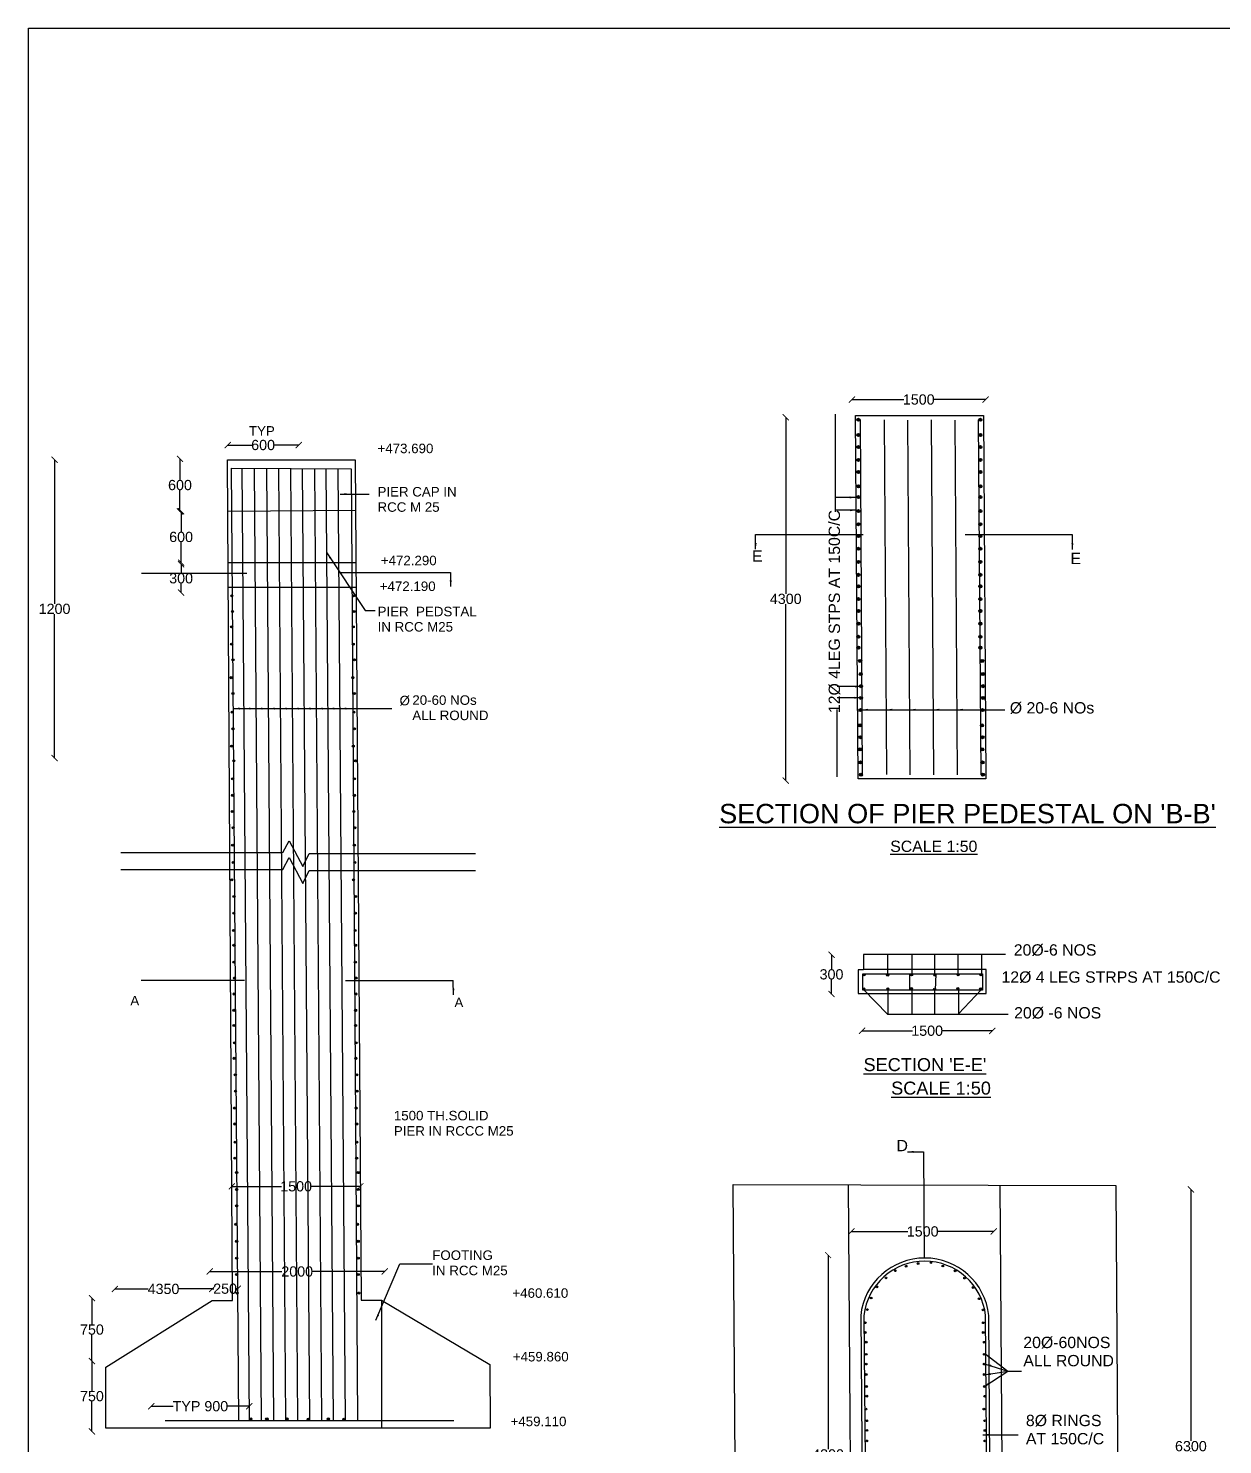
# Model space of a CAD drawing. Header units: inches. Extents: x -9633 to 33967, y -12661 to 15525.
# Drawn here: x -9633 to 4977, y -1808 to 15525 of the extents above; entities that cross this region are included whole.
import ezdxf

# ---------------------------------------------------------------- set-up
doc = ezdxf.new("R2010")
doc.units = ezdxf.units.IN
doc.header["$MEASUREMENT"] = 0
doc.layers.add('DIMENSION', color=7, linetype='Continuous')
doc.layers.add('TEXT', color=7, linetype='Continuous')
doc.styles.get("Standard").update_dxf_attribs({"font": 'arial.ttf'})
doc.dimstyles.get("Standard").update_dxf_attribs({"dimtxt": 125, "dimasz": 75, "dimexe": 0.18, "dimexo": 0.0625, "dimgap": 0.09, "dimtad": 0, "dimtih": 1, "dimtoh": 1, "dimdec": 0, "dimzin": 0, "dimdsep": 46, "dimtxsty": 'Standard', "dimblk": 'ARCHTICK', "dimcen": 0.09, "dimse1": 1, "dimse2": 1, "dimadec": 0, "dimazin": 0, "dimtfac": 1, "dimtdec": 0, "dimtofl": 0, "dimtmove": 0, "dimatfit": 3, "dimfxl": 1, "dimtolj": 1, "dimtzin": 0, "dimarcsym": 0})

# ---------------------------------------------------------------- blocks, each defined once
blk = doc.blocks.new('_ArchTick')
at = {"color": 0, "linetype": 'ByBlock', "const_width": 0.15}
blk.add_lwpolyline([(-0.5, -0.5), (0.5, 0.5)], dxfattribs=at)
blk = doc.blocks.new('*D4')
at = {"layer": 'Defpoints', "color": 0, "transparency": 16777216}
for p in [(-6326, 10425), (-7195, 10242), (-6326, 10242)]:
    blk.add_point(p, dxfattribs=at)
at = {"layer": 'DIMENSION', "color": 0, "lineweight": -2, "transparency": 16777216}
for p, q in [((-7195, 10425), (-6899, 10425)), ((-6326, 10425), (-6622, 10425))]:
    blk.add_line(p, q, dxfattribs=at)
at = {"layer": 'DIMENSION', "color": 0, "lineweight": -2, "transparency": 16777216, "xscale": 75, "yscale": 75, "zscale": 75, "rotation": 180}
blk.add_blockref('_ArchTick', (-7195, 10425), dxfattribs=at)
at = {"layer": 'DIMENSION', "color": 0, "lineweight": -2, "transparency": 16777216, "xscale": 75, "yscale": 75, "zscale": 75}
blk.add_blockref('_ArchTick', (-6326, 10425), dxfattribs=at)
at = {"layer": 'DIMENSION', "color": 0, "transparency": 16777216, "insert": (-6761, 10425), "char_height": 125, "attachment_point": 5}
blk.add_mtext('\\A1;600', dxfattribs=at)
blk = doc.blocks.new('*D5')
at = {"layer": 'Defpoints', "color": 0, "transparency": 16777216}
for p in [(-9397, 10246), (-9312, 10246), (-9397, 6595)]:
    blk.add_point(p, dxfattribs=at)
at = {"layer": 'DIMENSION', "color": 0, "lineweight": -2, "transparency": 16777216}
for p, q in [((-9312, 10246), (-9312, 8484)), ((-9312, 6595), (-9312, 8357))]:
    blk.add_line(p, q, dxfattribs=at)
at = {"layer": 'DIMENSION', "color": 0, "lineweight": -2, "transparency": 16777216, "xscale": 75, "yscale": 75, "zscale": 75}
for p, rotation in [((-9312, 10246), 90), ((-9312, 6595), 270)]:
    blk.add_blockref('_ArchTick', p, dxfattribs=dict(at, rotation=rotation))
at = {"layer": 'DIMENSION', "color": 0, "transparency": 16777216, "insert": (-9312, 8420), "char_height": 125, "attachment_point": 5}
blk.add_mtext('\\A1;1200', dxfattribs=at)
blk = doc.blocks.new('*D6')
at = {"layer": 'Defpoints', "color": 0, "transparency": 16777216}
for p in [(-7782, 8967), (-7764, 8967), (-7782, 8621)]:
    blk.add_point(p, dxfattribs=at)
at = {"layer": 'DIMENSION', "color": 0, "lineweight": -2, "transparency": 16777216}
for p, q in [((-7764, 8967), (-7764, 8858)), ((-7764, 8621), (-7764, 8730))]:
    blk.add_line(p, q, dxfattribs=at)
at = {"layer": 'DIMENSION', "color": 0, "lineweight": -2, "transparency": 16777216, "xscale": 75, "yscale": 75, "zscale": 75}
for p, rotation in [((-7764, 8967), 90), ((-7764, 8621), 270)]:
    blk.add_blockref('_ArchTick', p, dxfattribs=dict(at, rotation=rotation))
at = {"layer": 'DIMENSION', "color": 0, "transparency": 16777216, "insert": (-7764, 8794), "char_height": 125, "attachment_point": 5}
blk.add_mtext('\\A1;300', dxfattribs=at)
blk = doc.blocks.new('*D7')
at = {"layer": 'Defpoints', "color": 0, "transparency": 16777216}
for p in [(-7782, 9614), (-7764, 9614), (-7782, 8985)]:
    blk.add_point(p, dxfattribs=at)
at = {"layer": 'DIMENSION', "color": 0, "lineweight": -2, "transparency": 16777216}
for p, q in [((-7764, 9614), (-7764, 9364)), ((-7764, 8985), (-7764, 9236))]:
    blk.add_line(p, q, dxfattribs=at)
at = {"layer": 'DIMENSION', "color": 0, "lineweight": -2, "transparency": 16777216, "xscale": 75, "yscale": 75, "zscale": 75}
for p, rotation in [((-7764, 9614), 90), ((-7764, 8985), 270)]:
    blk.add_blockref('_ArchTick', p, dxfattribs=dict(at, rotation=rotation))
at = {"layer": 'DIMENSION', "color": 0, "transparency": 16777216, "insert": (-7764, 9300), "char_height": 125, "attachment_point": 5}
blk.add_mtext('\\A1;600', dxfattribs=at)
blk = doc.blocks.new('*D8')
at = {"layer": 'Defpoints', "color": 0, "transparency": 16777216}
for p in [(-7778, 10256), (-7764, 10256), (-7764, 9614)]:
    blk.add_point(p, dxfattribs=at)
at = {"layer": 'DIMENSION', "color": 0, "lineweight": -2, "transparency": 16777216}
for p, q in [((-7778, 10256), (-7778, 9999)), ((-7778, 9614), (-7778, 9871))]:
    blk.add_line(p, q, dxfattribs=at)
at = {"layer": 'DIMENSION', "color": 0, "lineweight": -2, "transparency": 16777216, "xscale": 75, "yscale": 75, "zscale": 75}
for p, rotation in [((-7778, 10256), 90), ((-7778, 9614), 270)]:
    blk.add_blockref('_ArchTick', p, dxfattribs=dict(at, rotation=rotation))
at = {"layer": 'DIMENSION', "color": 0, "transparency": 16777216, "insert": (-7778, 9935), "char_height": 125, "attachment_point": 5}
blk.add_mtext('\\A1;600', dxfattribs=at)
blk = doc.blocks.new('*D9')
at = {"layer": 'Defpoints', "color": 0, "transparency": 16777216}
for p in [(-7143, 1342), (-5572, 1353), (-5572, 1353)]:
    blk.add_point(p, dxfattribs=at)
at = {"layer": 'DIMENSION', "color": 0, "lineweight": -2, "transparency": 16777216}
for p, q in [((-7143, 1353), (-6538, 1353)), ((-5572, 1353), (-6177, 1353))]:
    blk.add_line(p, q, dxfattribs=at)
at = {"layer": 'DIMENSION', "color": 0, "lineweight": -2, "transparency": 16777216, "xscale": 75, "yscale": 75, "zscale": 75, "rotation": 180}
blk.add_blockref('_ArchTick', (-7143, 1353), dxfattribs=at)
at = {"layer": 'DIMENSION', "color": 0, "lineweight": -2, "transparency": 16777216, "xscale": 75, "yscale": 75, "zscale": 75}
blk.add_blockref('_ArchTick', (-5572, 1353), dxfattribs=at)
at = {"layer": 'DIMENSION', "color": 0, "transparency": 16777216, "insert": (-6357, 1353), "char_height": 125, "attachment_point": 5}
blk.add_mtext('\\A1;1500', dxfattribs=at)
blk = doc.blocks.new('*D10')
at = {"layer": 'Defpoints', "color": 0, "transparency": 16777216}
for p in [(-7414, 316), (-5273, 316), (-5273, 311)]:
    blk.add_point(p, dxfattribs=at)
at = {"layer": 'DIMENSION', "color": 0, "lineweight": -2, "transparency": 16777216}
for p, q in [((-7414, 311), (-6531, 311)), ((-5273, 311), (-6156, 311))]:
    blk.add_line(p, q, dxfattribs=at)
at = {"layer": 'DIMENSION', "color": 0, "lineweight": -2, "transparency": 16777216, "xscale": 75, "yscale": 75, "zscale": 75, "rotation": 180}
blk.add_blockref('_ArchTick', (-7414, 311), dxfattribs=at)
at = {"layer": 'DIMENSION', "color": 0, "lineweight": -2, "transparency": 16777216, "xscale": 75, "yscale": 75, "zscale": 75}
blk.add_blockref('_ArchTick', (-5273, 311), dxfattribs=at)
at = {"layer": 'DIMENSION', "color": 0, "transparency": 16777216, "insert": (-6344, 311), "char_height": 125, "attachment_point": 5}
blk.add_mtext('\\A1;2000', dxfattribs=at)
blk = doc.blocks.new('*D11')
at = {"layer": 'Defpoints', "color": 0, "transparency": 16777216}
for p in [(-8895, -784), (-8855, -784), (-8895, -1647)]:
    blk.add_point(p, dxfattribs=at)
at = {"layer": 'DIMENSION', "color": 0, "lineweight": -2, "transparency": 16777216}
for p, q in [((-8855, -784), (-8855, -1152)), ((-8855, -1647), (-8855, -1279))]:
    blk.add_line(p, q, dxfattribs=at)
at = {"layer": 'DIMENSION', "color": 0, "lineweight": -2, "transparency": 16777216, "xscale": 75, "yscale": 75, "zscale": 75}
for p, rotation in [((-8855, -784), 90), ((-8855, -1647), 270)]:
    blk.add_blockref('_ArchTick', p, dxfattribs=dict(at, rotation=rotation))
at = {"layer": 'DIMENSION', "color": 0, "transparency": 16777216, "insert": (-8855, -1215), "char_height": 125, "attachment_point": 5}
blk.add_mtext('\\A1;750', dxfattribs=at)
blk = doc.blocks.new('*D12')
at = {"layer": 'Defpoints', "color": 0, "transparency": 16777216}
for p in [(-8855, -16), (-8855, -16), (-8855, -784)]:
    blk.add_point(p, dxfattribs=at)
at = {"layer": 'DIMENSION', "color": 0, "lineweight": -2, "transparency": 16777216}
for p, q in [((-8855, -16), (-8855, -336)), ((-8855, -784), (-8855, -464))]:
    blk.add_line(p, q, dxfattribs=at)
at = {"layer": 'DIMENSION', "color": 0, "lineweight": -2, "transparency": 16777216, "xscale": 75, "yscale": 75, "zscale": 75}
for p, rotation in [((-8855, -16), 90), ((-8855, -784), 270)]:
    blk.add_blockref('_ArchTick', p, dxfattribs=dict(at, rotation=rotation))
at = {"layer": 'DIMENSION', "color": 0, "transparency": 16777216, "insert": (-8855, -400), "char_height": 125, "attachment_point": 5}
blk.add_mtext('\\A1;750', dxfattribs=at)
blk = doc.blocks.new('*D13')
at = {"layer": 'Defpoints', "color": 0, "transparency": 16777216}
for p in [(-8575, 121), (-7382, 121), (-7382, 97)]:
    blk.add_point(p, dxfattribs=at)
at = {"layer": 'DIMENSION', "color": 0, "lineweight": -2, "transparency": 16777216}
for p, q in [((-8575, 97), (-8168, 97)), ((-7382, 97), (-7790, 97))]:
    blk.add_line(p, q, dxfattribs=at)
at = {"layer": 'DIMENSION', "color": 0, "lineweight": -2, "transparency": 16777216, "xscale": 75, "yscale": 75, "zscale": 75, "rotation": 180}
blk.add_blockref('_ArchTick', (-8575, 97), dxfattribs=at)
at = {"layer": 'DIMENSION', "color": 0, "lineweight": -2, "transparency": 16777216, "xscale": 75, "yscale": 75, "zscale": 75}
blk.add_blockref('_ArchTick', (-7382, 97), dxfattribs=at)
at = {"layer": 'DIMENSION', "color": 0, "transparency": 16777216, "insert": (-7979, 97), "char_height": 125, "attachment_point": 5}
blk.add_mtext('\\A1;4350', dxfattribs=at)
blk = doc.blocks.new('*D14')
at = {"layer": 'Defpoints', "color": 0, "transparency": 16777216}
for p in [(-7382, 97), (-7070, 100), (-7070, 100)]:
    blk.add_point(p, dxfattribs=at)
at = {"layer": 'DIMENSION', "color": 0, "lineweight": -2, "transparency": 16777216}
for p, q in [((-7382, 100), (-7365, 100)), ((-7070, 100), (-7087, 100))]:
    blk.add_line(p, q, dxfattribs=at)
at = {"layer": 'DIMENSION', "color": 0, "lineweight": -2, "transparency": 16777216, "xscale": 75, "yscale": 75, "zscale": 75, "rotation": 180}
blk.add_blockref('_ArchTick', (-7382, 100), dxfattribs=at)
at = {"layer": 'DIMENSION', "color": 0, "lineweight": -2, "transparency": 16777216, "xscale": 75, "yscale": 75, "zscale": 75}
blk.add_blockref('_ArchTick', (-7070, 100), dxfattribs=at)
at = {"layer": 'DIMENSION', "color": 0, "transparency": 16777216, "insert": (-7226, 100), "char_height": 125, "attachment_point": 5}
blk.add_mtext('\\A1;250', dxfattribs=at)
blk = doc.blocks.new('*D15')
at = {"layer": 'Defpoints', "color": 0, "transparency": 16777216}
for p in [(-8128, -1347), (-6929, -1338), (-6929, -1338)]:
    blk.add_point(p, dxfattribs=at)
at = {"layer": 'DIMENSION', "color": 0, "lineweight": -2, "transparency": 16777216}
for p, q in [((-8128, -1338), (-7862, -1338)), ((-6929, -1338), (-7195, -1338))]:
    blk.add_line(p, q, dxfattribs=at)
at = {"layer": 'DIMENSION', "color": 0, "lineweight": -2, "transparency": 16777216, "xscale": 75, "yscale": 75, "zscale": 75, "rotation": 180}
blk.add_blockref('_ArchTick', (-8128, -1338), dxfattribs=at)
at = {"layer": 'DIMENSION', "color": 0, "lineweight": -2, "transparency": 16777216, "xscale": 75, "yscale": 75, "zscale": 75}
blk.add_blockref('_ArchTick', (-6929, -1338), dxfattribs=at)
at = {"layer": 'DIMENSION', "color": 0, "transparency": 16777216, "insert": (-7528, -1338), "char_height": 125, "attachment_point": 5}
blk.add_mtext('\\A1;TYP 900', dxfattribs=at)
blk = doc.blocks.new('*D16')
at = {"layer": 'Defpoints', "color": 0, "transparency": 16777216}
for p in [(441, 10964), (2077, 10982), (2077, 10964)]:
    blk.add_point(p, dxfattribs=at)
at = {"layer": 'DIMENSION', "color": 0, "lineweight": -2, "transparency": 16777216}
for p, q in [((441, 10982), (1078, 10982)), ((2077, 10982), (1439, 10982))]:
    blk.add_line(p, q, dxfattribs=at)
at = {"layer": 'DIMENSION', "color": 0, "lineweight": -2, "transparency": 16777216, "xscale": 75, "yscale": 75, "zscale": 75, "rotation": 180}
blk.add_blockref('_ArchTick', (441, 10982), dxfattribs=at)
at = {"layer": 'DIMENSION', "color": 0, "lineweight": -2, "transparency": 16777216, "xscale": 75, "yscale": 75, "zscale": 75}
blk.add_blockref('_ArchTick', (2077, 10982), dxfattribs=at)
at = {"layer": 'DIMENSION', "color": 0, "transparency": 16777216, "insert": (1259, 10982), "char_height": 125, "attachment_point": 5}
blk.add_mtext('\\A1;1500', dxfattribs=at)
blk = doc.blocks.new('*D17')
at = {"layer": 'Defpoints', "color": 0, "transparency": 16777216}
for p in [(-368, 10764), (-34, 10764), (-34, 6319)]:
    blk.add_point(p, dxfattribs=at)
at = {"layer": 'DIMENSION', "color": 0, "lineweight": -2, "transparency": 16777216}
for p, q in [((-368, 10764), (-368, 8605)), ((-368, 6319), (-368, 8478))]:
    blk.add_line(p, q, dxfattribs=at)
at = {"layer": 'DIMENSION', "color": 0, "lineweight": -2, "transparency": 16777216, "xscale": 75, "yscale": 75, "zscale": 75}
for p, rotation in [((-368, 10764), 90), ((-368, 6319), 270)]:
    blk.add_blockref('_ArchTick', p, dxfattribs=dict(at, rotation=rotation))
at = {"layer": 'DIMENSION', "color": 0, "transparency": 16777216, "insert": (-368, 8542), "char_height": 125, "attachment_point": 5}
blk.add_mtext('\\A1;4300', dxfattribs=at)
blk = doc.blocks.new('*D45')
at = {"layer": 'Defpoints', "color": 0, "transparency": 16777216}
for p in [(436, 789), (2177, 801), (2177, 789)]:
    blk.add_point(p, dxfattribs=at)
at = {"layer": 'DIMENSION', "color": 0, "lineweight": -2, "transparency": 16777216}
for p, q in [((436, 801), (1126, 801)), ((2177, 801), (1487, 801))]:
    blk.add_line(p, q, dxfattribs=at)
at = {"layer": 'DIMENSION', "color": 0, "lineweight": -2, "transparency": 16777216, "xscale": 75, "yscale": 75, "zscale": 75, "rotation": 180}
blk.add_blockref('_ArchTick', (436, 801), dxfattribs=at)
at = {"layer": 'DIMENSION', "color": 0, "lineweight": -2, "transparency": 16777216, "xscale": 75, "yscale": 75, "zscale": 75}
blk.add_blockref('_ArchTick', (2177, 801), dxfattribs=at)
at = {"layer": 'DIMENSION', "color": 0, "transparency": 16777216, "insert": (1307, 801), "char_height": 125, "attachment_point": 5}
blk.add_mtext('\\A1;1500', dxfattribs=at)
blk = doc.blocks.new('*D46')
at = {"layer": 'Defpoints', "color": 0, "transparency": 16777216}
for p in [(166, 512), (150, -4368), (166, -4368)]:
    blk.add_point(p, dxfattribs=at)
at = {"layer": 'DIMENSION', "color": 0, "lineweight": -2, "transparency": 16777216}
for p, q in [((150, 512), (150, -1864)), ((150, -4368), (150, -1992))]:
    blk.add_line(p, q, dxfattribs=at)
at = {"layer": 'DIMENSION', "color": 0, "lineweight": -2, "transparency": 16777216, "xscale": 75, "yscale": 75, "zscale": 75}
for p, rotation in [((150, 512), 90), ((150, -4368), 270)]:
    blk.add_blockref('_ArchTick', p, dxfattribs=dict(at, rotation=rotation))
at = {"layer": 'DIMENSION', "color": 0, "transparency": 16777216, "insert": (150, -1928), "char_height": 125, "attachment_point": 5}
blk.add_mtext('\\A1;4300', dxfattribs=at)
blk = doc.blocks.new('*D47')
at = {"layer": 'Defpoints', "color": 0, "transparency": 16777216}
for p in [(4140, 1316), (4140, -4970), (4588, -4970)]:
    blk.add_point(p, dxfattribs=at)
at = {"layer": 'DIMENSION', "color": 0, "lineweight": -2, "transparency": 16777216}
for p, q in [((4588, 1316), (4588, -1763)), ((4588, -4970), (4588, -1891))]:
    blk.add_line(p, q, dxfattribs=at)
at = {"layer": 'DIMENSION', "color": 0, "lineweight": -2, "transparency": 16777216, "xscale": 75, "yscale": 75, "zscale": 75}
for p, rotation in [((4588, 1316), 90), ((4588, -4970), 270)]:
    blk.add_blockref('_ArchTick', p, dxfattribs=dict(at, rotation=rotation))
at = {"layer": 'DIMENSION', "color": 0, "transparency": 16777216, "insert": (4588, -1827), "char_height": 125, "attachment_point": 5}
blk.add_mtext('\\A1;6300', dxfattribs=at)
blk = doc.blocks.new('*D48')
at = {"layer": 'Defpoints', "color": 0, "transparency": 16777216}
for p in [(192, 4188), (208, 4188), (208, 3707)]:
    blk.add_point(p, dxfattribs=at)
at = {"layer": 'DIMENSION', "color": 0, "lineweight": -2, "transparency": 16777216}
for p, q in [((192, 4188), (192, 4011)), ((192, 3707), (192, 3883))]:
    blk.add_line(p, q, dxfattribs=at)
at = {"layer": 'DIMENSION', "color": 0, "lineweight": -2, "transparency": 16777216, "xscale": 75, "yscale": 75, "zscale": 75}
for p, rotation in [((192, 4188), 90), ((192, 3707), 270)]:
    blk.add_blockref('_ArchTick', p, dxfattribs=dict(at, rotation=rotation))
at = {"layer": 'DIMENSION', "color": 0, "transparency": 16777216, "insert": (192, 3947), "char_height": 125, "attachment_point": 5}
blk.add_mtext('\\A1;300', dxfattribs=at)
blk = doc.blocks.new('*D49')
at = {"layer": 'Defpoints', "color": 0, "transparency": 16777216}
for p in [(566, 3257), (2158, 3257), (2158, 3257)]:
    blk.add_point(p, dxfattribs=at)
at = {"layer": 'DIMENSION', "color": 0, "lineweight": -2, "transparency": 16777216}
for p, q in [((566, 3257), (1181, 3257)), ((2158, 3257), (1542, 3257))]:
    blk.add_line(p, q, dxfattribs=at)
at = {"layer": 'DIMENSION', "color": 0, "lineweight": -2, "transparency": 16777216, "xscale": 75, "yscale": 75, "zscale": 75, "rotation": 180}
blk.add_blockref('_ArchTick', (566, 3257), dxfattribs=at)
at = {"layer": 'DIMENSION', "color": 0, "lineweight": -2, "transparency": 16777216, "xscale": 75, "yscale": 75, "zscale": 75}
blk.add_blockref('_ArchTick', (2158, 3257), dxfattribs=at)
at = {"layer": 'DIMENSION', "color": 0, "transparency": 16777216, "insert": (1362, 3257), "char_height": 125, "attachment_point": 5}
blk.add_mtext('\\A1;1500', dxfattribs=at)

msp = doc.modelspace()

# ---------------------------------------------------------------- hatches: boundary and pattern name
at = {"layer": 'DIMENSION'}
for points in [[(538.6, 10734.9, 1), (501.5, 10734.9, 1)], [(2031.4, 10734.9, 1), (1994.3, 10734.9, 1)], [(538.6, 10548.2, 1), (501.5, 10548.2, 1)], [(538.6, 10399.6, 1), (501.5, 10399.6, 1)], [(2031.4, 10548.2, 1), (1994.3, 10548.2, 1)], [(2031.4, 10399.6, 1), (1994.3, 10399.6, 1)], [(538.6, 10243.4, 1), (501.5, 10243.4, 1)], [(2031.4, 10243.4, 1), (1994.3, 10243.4, 1)], [(538.6, 10094.8, 1), (501.5, 10094.8, 1)], [(2031.4, 10094.8, 1), (1994.3, 10094.8, 1)], [(538.6, 9919.5, 1), (501.5, 9919.5, 1)], [(2031.4, 9919.5, 1), (1994.3, 9919.5, 1)], [(538.6, 9788.2, 1), (501.5, 9788.2, 1)], [(2031.4, 9788.2, 1), (1994.3, 9788.2, 1)], [(538.6, 9616.8, 1), (501.5, 9616.8, 1)], [(2031.4, 9616.8, 1), (1994.3, 9616.8, 1)], [(538.6, 9456.7, 1), (501.5, 9456.7, 1)], [(2031.4, 9456.7, 1), (1994.3, 9456.7, 1)], [(538.6, 9311.9, 1), (501.5, 9311.9, 1)], [(2031.4, 9311.9, 1), (1994.3, 9311.9, 1)], [(538.6, 9155.7, 1), (501.5, 9155.7, 1)], [(538.6, 8995.6, 1), (501.5, 8995.6, 1)], [(2031.4, 9155.7, 1), (1994.3, 9155.7, 1)], [(2031.4, 8995.6, 1), (1994.3, 8995.6, 1)], [(538.6, 8836.9, 1), (501.5, 8836.9, 1)], [(2031.4, 8836.9, 1), (1994.3, 8836.9, 1)], [(538.6, 8695.9, 1), (501.5, 8695.9, 1)], [(2031.4, 8695.9, 1), (1994.3, 8695.9, 1)], [(-7129.8, 8579.4, 1), (-7155.2, 8579.4, 1)], [(-5642.1, 8579.4, 1), (-5667.5, 8579.4, 1)], [(538.6, 8539.7, 1), (501.5, 8539.7, 1)], [(2031.4, 8539.7, 1), (1994.3, 8539.7, 1)], [(-7123.4, 8387.8, 1), (-7148.8, 8387.8, 1)], [(-5635.7, 8387.8, 1), (-5661.1, 8387.8, 1)], [(538.6, 8394.9, 1), (501.5, 8394.9, 1)], [(2031.4, 8394.9, 1), (1994.3, 8394.9, 1)], [(-7133, 8199.4, 1), (-7158.4, 8199.4, 1)], [(-5645.3, 8199.4, 1), (-5670.6, 8199.4, 1)], [(538.6, 8238.7, 1), (501.5, 8238.7, 1)], [(2031.4, 8238.7, 1), (1994.3, 8238.7, 1)], [(-7133, 7988.7, 1), (-7158.4, 7988.7, 1)], [(-5645.3, 7988.7, 1), (-5670.6, 7988.7, 1)], [(538.6, 8078.7, 1), (501.5, 8078.7, 1)], [(2031.4, 8078.7, 1), (1994.3, 8078.7, 1)], [(-7117, 7797.1, 1), (-7142.4, 7797.1, 1)], [(-5629.3, 7797.1, 1), (-5654.7, 7797.1, 1)], [(538.6, 7945.3, 1), (501.5, 7945.3, 1)], [(560.9, 7783.2, 1), (523.8, 7783.2, 1)], [(2031.4, 7945.3, 1), (1994.3, 7945.3, 1)], [(2053.7, 7783.2, 1), (2016.5, 7783.2, 1)], [(568.5, 7623.2, 1), (531.4, 7623.2, 1)], [(2061.3, 7623.2, 1), (2024.2, 7623.2, 1)], [(-7139.5, 7578.4, 1), (-7164.9, 7578.4, 1)], [(-5651.7, 7578.4, 1), (-5677.1, 7578.4, 1)], [(572.3, 7474.6, 1), (535.2, 7474.6, 1)], [(2065.1, 7474.6, 1), (2028, 7474.6, 1)], [(-7117.1, 7383.6, 1), (-7142.5, 7383.6, 1)], [(-5629.4, 7383.6, 1), (-5654.8, 7383.6, 1)], [(572.3, 7329.8, 1), (535.2, 7329.8, 1)], [(2065.1, 7329.8, 1), (2028, 7329.8, 1)], [(-7126.7, 7156.9, 1), (-7152.1, 7156.9, 1)], [(-5639, 7156.9, 1), (-5664.4, 7156.9, 1)], [(564.7, 7181.2, 1), (527.6, 7181.2, 1)], [(2057.5, 7181.2, 1), (2020.4, 7181.2, 1)], [(-7117.1, 6952.6, 1), (-7142.5, 6952.6, 1)], [(-5629.4, 6952.6, 1), (-5654.8, 6952.6, 1)], [(557.1, 6994.4, 1), (519.9, 6994.4, 1)], [(2049.9, 6994.4, 1), (2012.7, 6994.4, 1)], [(564.7, 6849.6, 1), (527.6, 6849.6, 1)], [(2057.5, 6849.6, 1), (2020.4, 6849.6, 1)], [(-7133.1, 6740.5, 1), (-7158.5, 6740.5, 1)], [(-5645.4, 6740.5, 1), (-5670.8, 6740.5, 1)], [(560.9, 6701, 1), (523.8, 6701, 1)], [(2053.7, 6701, 1), (2016.5, 6701, 1)], [(-7107.5, 6561.7, 1), (-7132.9, 6561.7, 1)], [(-5619.8, 6561.7, 1), (-5645.2, 6561.7, 1)], [(564.7, 6541, 1), (527.6, 6541, 1)], [(2057.5, 6541, 1), (2020.4, 6541, 1)], [(-7120.3, 6341.3, 1), (-7145.7, 6341.3, 1)], [(-5632.6, 6341.3, 1), (-5658, 6341.3, 1)], [(570.1, 6390.8, 1), (533, 6390.8, 1)], [(2062.9, 6390.8, 1), (2025.7, 6390.8, 1)], [(-7120.3, 6138.2, 1), (-7145.7, 6138.2, 1)], [(-5632.6, 6138.2, 1), (-5658, 6138.2, 1)], [(-7126.7, 5940.2, 1), (-7152.1, 5940.2, 1)], [(-5639, 5940.2, 1), (-5664.4, 5940.2, 1)], [(-7113.9, 5742.2, 1), (-7139.3, 5742.2, 1)], [(-5626.2, 5742.2, 1), (-5651.6, 5742.2, 1)], [(-7120.3, 5528.3, 1), (-7145.7, 5528.3, 1)], [(-5632.6, 5528.3, 1), (-5658, 5528.3, 1)], [(-7113.9, 5317.5, 1), (-7139.3, 5317.5, 1)], [(-5626.2, 5317.5, 1), (-5651.6, 5317.5, 1)], [(-7130, 5104.8, 1), (-7155.4, 5104.8, 1)], [(-5642.3, 5104.8, 1), (-5667.7, 5104.8, 1)], [(-7104.5, 4900.4, 1), (-7129.9, 4900.4, 1)], [(-5616.7, 4900.4, 1), (-5642.1, 4900.4, 1)], [(-7107.7, 4696.1, 1), (-7133, 4696.1, 1)], [(-5619.9, 4696.1, 1), (-5645.3, 4696.1, 1)], [(-7110.9, 4485.3, 1), (-7136.2, 4485.3, 1)], [(-5623.1, 4485.3, 1), (-5648.5, 4485.3, 1)], [(-7104.5, 4303.3, 1), (-7129.9, 4303.3, 1)], [(-5616.7, 4303.3, 1), (-5642.1, 4303.3, 1)], [(-7107.7, 4097, 1), (-7133, 4097, 1)], [(-5619.9, 4097, 1), (-5645.3, 4097, 1)], [(-7098.1, 3902.2, 1), (-7123.5, 3902.2, 1)], [(-5610.3, 3902.2, 1), (-5635.7, 3902.2, 1)], [(602.2, 3941, 1), (577.1, 3941, 1)], [(891.6, 3939.6, 1), (866.4, 3939.6, 1)], [(1184.5, 3940.7, 1), (1159.3, 3940.7, 1)], [(1469.1, 3938.9, 1), (1443.9, 3938.9, 1)], [(1754.3, 3941.3, 1), (1729.1, 3941.3, 1)], [(2032.7, 3941.3, 1), (2007.6, 3941.3, 1)], [(-7101.3, 3707.4, 1), (-7126.6, 3707.4, 1)], [(-5613.5, 3707.4, 1), (-5638.9, 3707.4, 1)], [(600.1, 3769.8, 1), (575, 3769.8, 1)], [(893.4, 3770.7, 1), (868.3, 3770.7, 1)], [(1183, 3772.5, 1), (1157.9, 3772.5, 1)], [(1465.8, 3766.4, 1), (1440.7, 3766.4, 1)], [(1749, 3772.5, 1), (1723.9, 3772.5, 1)], [(2029.2, 3771.6, 1), (2004.1, 3771.6, 1)], [(-7104.5, 3507.7, 1), (-7129.8, 3507.7, 1)], [(-5616.7, 3507.7, 1), (-5642.1, 3507.7, 1)], [(-7104.5, 3322.5, 1), (-7129.8, 3322.5, 1)], [(-5616.7, 3322.5, 1), (-5642.1, 3322.5, 1)], [(-7098.1, 3108.6, 1), (-7123.5, 3108.6, 1)], [(-5610.3, 3108.6, 1), (-5635.7, 3108.6, 1)], [(-7101.3, 2920.2, 1), (-7126.6, 2920.2, 1)], [(-5613.5, 2920.2, 1), (-5638.9, 2920.2, 1)], [(-7088.5, 2719, 1), (-7113.9, 2719, 1)], [(-5600.7, 2719, 1), (-5626.1, 2719, 1)], [(-7085.3, 2517.8, 1), (-7110.7, 2517.8, 1)], [(-5597.5, 2517.8, 1), (-5622.9, 2517.8, 1)], [(-7098.2, 2311.3, 1), (-7123.5, 2311.3, 1)], [(-5610.4, 2311.3, 1), (-5635.8, 2311.3, 1)], [(-7091.8, 2116.5, 1), (-7117.2, 2116.5, 1)], [(-5604, 2116.5, 1), (-5629.4, 2116.5, 1)], [(-7088.6, 1892.9, 1), (-7114, 1892.9, 1)], [(-5600.8, 1892.9, 1), (-5626.2, 1892.9, 1)], [(-7091.8, 1698.2, 1), (-7117.2, 1698.2, 1)], [(-5604, 1698.2, 1), (-5629.4, 1698.2, 1)], [(-7072.1, 1521.4, 1), (-7097.5, 1521.4, 1)], [(-5584.3, 1521.4, 1), (-5609.7, 1521.4, 1)], [(-7072.1, 1315.8, 1), (-7097.5, 1315.8, 1)], [(-5584.3, 1315.8, 1), (-5609.7, 1315.8, 1)], [(-7072.1, 1114.3, 1), (-7097.5, 1114.3, 1)], [(-5584.3, 1114.3, 1), (-5609.7, 1114.3, 1)], [(-7080.7, 888.2, 1), (-7106.1, 888.2, 1)], [(-5593, 888.2, 1), (-5618.4, 888.2, 1)], [(-7072.1, 680, 1), (-7097.5, 680, 1)], [(-5584.3, 680, 1), (-5609.7, 680, 1)], [(-7072.1, 473.1, 1), (-7097.5, 473.1, 1)], [(-5584.3, 473.1, 1), (-5609.7, 473.1, 1)], [(1093, 375.4, 1), (1114.7, 375.4, 1)], [(1240.2, 408.7, 1), (1261.9, 408.7, 1)], [(1397.8, 419.3, 1), (1419.5, 419.3, 1)], [(1543.1, 378.2, 1), (1564.7, 378.2, 1)], [(-7072.1, 273.7, 1), (-7097.5, 273.7, 1)], [(-5584.3, 273.7, 1), (-5609.7, 273.7, 1)], [(847.5, 232.2, 1), (869.1, 232.2, 1)], [(962.2, 319.9, 1), (983.9, 319.9, 1)], [(1693.6, 319.1, 1), (1715.3, 319.1, 1)], [(1808.6, 230.5, 1), (1830.2, 230.5, 1)], [(-7065.8, 47.3, 1), (-7091.2, 47.3, 1)], [(-5578.1, 47.3, 1), (-5603.5, 47.3, 1)], [(736.3, 122.9, 1), (758, 122.9, 1)], [(1912.5, 115.9, 1), (1934.2, 115.9, 1)], [(619.8, -154.6, 1), (641.5, -154.6, 1)], [(666.4, -13.2, 1), (688.1, -13.2, 1)], [(1987.8, -22, 1), (2009.5, -22, 1)], [(2034.6, -159.1, 1), (2056.3, -159.1, 1)], [(594.7, -315.8, 1), (616.4, -315.8, 1)], [(2037.5, -316.1, 1), (2059.2, -316.1, 1)], [(594.7, -435, 1), (616.4, -435, 1)], [(2037.5, -435.3, 1), (2059.2, -435.3, 1)], [(606.3, -554.1, 1), (628, -554.1, 1)], [(606.3, -702.4, 1), (628, -702.4, 1)], [(2049.2, -554.4, 1), (2070.8, -554.4, 1)], [(2049.2, -702.7, 1), (2070.8, -702.7, 1)], [(606.3, -821.6, 1), (628, -821.6, 1)], [(2049.2, -821.8, 1), (2070.8, -821.8, 1)], [(606.3, -949.5, 1), (628, -949.5, 1)], [(2049.2, -949.7, 1), (2070.8, -949.7, 1)], [(609.3, -1095.7, 1), (630.9, -1095.7, 1)], [(612.2, -1214.9, 1), (633.8, -1214.9, 1)], [(2052.1, -1096, 1), (2073.8, -1096, 1)], [(2055, -1215.2, 1), (2076.7, -1215.2, 1)], [(600.6, -1372.5, 1), (622.2, -1372.5, 1)], [(2043.4, -1372.8, 1), (2065.1, -1372.8, 1)], [(-6897, -1495, 1), (-6926.8, -1495, 1)], [(-6700.2, -1496, 1), (-6730, -1496, 1)], [(-6454.3, -1492.8, 1), (-6484.1, -1492.8, 1)], [(-6191.6, -1497.2, 1), (-6221.4, -1497.2, 1)], [(-5947.8, -1495, 1), (-5977.6, -1495, 1)], [(-5756.4, -1499.3, 1), (-5786.2, -1499.3, 1)], [(612.2, -1515, 1), (633.9, -1515, 1)], [(2055, -1515.3, 1), (2076.7, -1515.3, 1)], [(615.1, -1634.1, 1), (636.8, -1634.1, 1)], [(2057.9, -1634.4, 1), (2079.6, -1634.4, 1)], [(612.2, -1762, 1), (633.9, -1762, 1)], [(2055, -1762.3, 1), (2076.7, -1762.3, 1)]]:
    msp.add_hatch(color=7, dxfattribs=at).paths.add_polyline_path(points)

# ---------------------------------------------------------------- linework, layer by layer
msp.add_lwpolyline([(-9632.8, 15525.1), (33966.6, 15525.1), (33966.6, -12660.8), (-9632.8, -12660.8)], close=True)
for points in [[(485.1, 10787.7), (2050.2, 10787.7), (2077.8, 6340.9), (516.7, 6340.9), (485.1, 10787.7)], [(541.9, 10738.4), (568.9, 6393.4)], [(834.8, 10733.9), (864.4, 6392.7)], [(1121.6, 10729.5), (1151.3, 6388.3)], [(1410.2, 10732.5), (1439.9, 6391.2)], [(1700, 10729.6), (1729.6, 6388.3)], [(2020.8, 6389.4), (1990.5, 10732.5)], [(-3984.3, -1608.1), (-8684.3, -1608.1), (-8684.3, -858.1), (-7384.8, -43.1), (-7134.8, -43.1), (-7195.1, 10242.3), (-5632.9, 10242.3), (-5562.1, -41.3), (-5312.1, -41.3), (-3986.1, -826.8), (-3984.3, -1608.1)], [(-7058.1, -1513), (-7146.3, 10143.2)], [(-7146.3, 10143.2), (-5684.2, 10134.9), (-5608.1, -1511.6)], [(-6927.2, -1512.9), (-7015.3, 10142.4)], [(-6779.2, -1512.7), (-6867.3, 10141.6)], [(-6628.8, -1512.6), (-6716.9, 10140.8)], [(-6481.6, -1512.4), (-6569.7, 10139.9)], [(-6335.7, -1512.3), (-6423.8, 10139.1)], [(-6190.2, -1513), (-6278.3, 10138.3)], [(-6042.2, -1513), (-6130.3, 10137.5)], [(-5900.4, -1513), (-5988.5, 10136.7)], [(-5753.2, -1513), (-5841.3, 10135.8)], [(-7191.4, 9616.1), (-5628.7, 9626.9)], [(-8248, 8858.2), (-6962, 8858.2)], [(-5624.2, 8982.5), (-7187.7, 8982.6)], [(-5831.7, 8866.7), (-4468.2, 8866.7)], [(-7185.9, 8685.5), (-5622.2, 8686.4)], [(-8502.2, 5437.4), (-6519.3, 5437.4), (-6441, 5583.5), (-6277.1, 5267.8), (-6196.1, 5425.6), (-4162, 5425.6)], [(-8502.2, 5230.9), (-6519.3, 5230.9), (-6441, 5377), (-6277.1, 5061.3), (-6196.1, 5219.1), (-4162, 5219.1)], [(-8254.1, 3875.3), (-6990.5, 3875.3)], [(-5753.1, 3873), (-4434.6, 3873)], [(-1010.2, 1376.9), (3669.3, 1362.5), (3710.6, -4873.2), (-965, -4867.6), (-1010.2, 1376.9)], [(396, 1372.6), (441.2, -4869.2)], [(2249.9, 1366.8), (2297.4, -4871.5)], [(-5312.1, -41.3), (-5312.1, -1608.1)], [(-7957.1, -1513.8), (-4429.9, -1510.5)]]:
    msp.add_lwpolyline(points)
msp.add_lwpolyline([(548.6, -225.8), (576.8, -3335.8, 0.9489348), (2137.8, -3218.9), (2116.6, -226.8, 0.8961636), (548.6, -225.8, -0.1633568)], format="xyb")
msp.add_lwpolyline([(587.9, -227.8), (616, -3333.1, 0.9476631), (2098.6, -3219.5), (2077.4, -229.1, 0.8935913)], format="xyb", close=True)
for points in [[(239.6, 9606.9), (239.6, 10802.7)], [(255.3, 7187.8), (255.3, 6365.2)], [(2319.5, 4192.2), (582.9, 4192.2), (582.9, 4003.4), (517, 4003.4), (517, 3713.8), (1990.5, 3713.8), (2082.6, 3713.8), (2082.6, 4006.7), (583.4, 4006.7)], [(876, 4189.1), (876, 3943.1)], [(1172.9, 4189.1), (1172.9, 3943.1)], [(1451.8, 4189.1), (1451.8, 3943.1)], [(1736.6, 4189.1), (1736.6, 3943.1)], [(2024.7, 4189.1), (2024.7, 3943.1)], [(576.5, 3955), (2040.3, 3955), (2040.3, 3755.8), (576.5, 3755.8), (576.5, 3954.6), (576.5, 3955), (576.5, 3955)], [(1144.9, 3955), (1144.9, 3755.8)], [(1467.3, 3955), (1460, 3755.8)], [(878.4, 3458.7), (582.1, 3761.1)], [(880.9, 3770.7), (880.9, 3458.7)], [(1174.2, 3770.7), (1174.2, 3458.7)], [(1452.5, 3770.7), (1452.5, 3458.7)], [(1744.4, 3770.7), (1744.4, 3458.7)], [(1746, 3464.7), (2021.9, 3756.7)], [(878.4, 3458.7), (2353.4, 3458.7)]]:
    msp.add_lwpolyline(points, dxfattribs=at)
for centre, radius in [((520.1, 10734.9), 18.6), ((2012.8, 10734.9), 18.6), ((520.1, 10548.2), 18.6), ((520.1, 10399.6), 18.6), ((2012.8, 10548.2), 18.6), ((2012.8, 10399.6), 18.6), ((520.1, 10243.4), 18.6), ((2012.8, 10243.4), 18.6), ((520.1, 10094.8), 18.6), ((2012.8, 10094.8), 18.6), ((520.1, 9919.5), 18.6), ((2012.8, 9919.5), 18.6), ((520.1, 9788.2), 18.6), ((2012.8, 9788.2), 18.6), ((520.1, 9616.8), 18.6), ((2012.8, 9616.8), 18.6), ((520.1, 9456.7), 18.6), ((2012.8, 9456.7), 18.6), ((520.1, 9311.9), 18.6), ((2012.8, 9311.9), 18.6), ((520.1, 9155.7), 18.6), ((520.1, 8995.6), 18.6), ((2012.8, 9155.7), 18.6), ((2012.8, 8995.6), 18.6), ((520.1, 8836.9), 18.6), ((2012.8, 8836.9), 18.6), ((520.1, 8695.9), 18.6), ((2012.8, 8695.9), 18.6), ((-7142.5, 8579.4), 12.7), ((-5654.8, 8579.4), 12.7), ((520.1, 8539.7), 18.6), ((2012.8, 8539.7), 18.6), ((-7136.1, 8387.8), 12.7), ((-5648.4, 8387.8), 12.7), ((520.1, 8394.9), 18.6), ((2012.8, 8394.9), 18.6), ((-7145.7, 8199.4), 12.7), ((-5657.9, 8199.4), 12.7), ((520.1, 8238.7), 18.6), ((2012.8, 8238.7), 18.6), ((-7145.7, 7988.7), 12.7), ((-5657.9, 7988.7), 12.7), ((520.1, 8078.7), 18.6), ((2012.8, 8078.7), 18.6), ((-7129.7, 7797.1), 12.7), ((-5642, 7797.1), 12.7), ((520.1, 7945.3), 18.6), ((542.3, 7783.2), 18.6), ((2012.8, 7945.3), 18.6), ((2035.1, 7783.2), 18.6), ((550, 7623.2), 18.6), ((2042.7, 7623.2), 18.6), ((-7152.2, 7578.4), 12.7), ((-5664.4, 7578.4), 12.7), ((553.8, 7474.6), 18.6), ((2046.5, 7474.6), 18.6), ((-7129.8, 7383.6), 12.7), ((-5642.1, 7383.6), 12.7), ((553.8, 7329.8), 18.6), ((2046.5, 7329.8), 18.6), ((-7139.4, 7156.9), 12.7), ((-5651.7, 7156.9), 12.7), ((546.1, 7181.2), 18.6), ((2038.9, 7181.2), 18.6), ((-7129.8, 6952.6), 12.7), ((-5642.1, 6952.6), 12.7), ((538.5, 6994.4), 18.6), ((2031.3, 6994.4), 18.6), ((546.1, 6849.6), 18.6), ((2038.9, 6849.6), 18.6), ((-7145.8, 6740.5), 12.7), ((-5658.1, 6740.5), 12.7), ((542.3, 6701), 18.6), ((2035.1, 6701), 18.6), ((-7120.2, 6561.7), 12.7), ((-5632.5, 6561.7), 12.7), ((546.1, 6541), 18.6), ((2038.9, 6541), 18.6), ((-7133, 6341.3), 12.7), ((-5645.3, 6341.3), 12.7), ((551.5, 6390.8), 18.6), ((2044.3, 6390.8), 18.6), ((-7133, 6138.2), 12.7), ((-5645.3, 6138.2), 12.7), ((-7139.4, 5940.2), 12.7), ((-5651.7, 5940.2), 12.7), ((-7126.6, 5742.2), 12.7), ((-5638.9, 5742.2), 12.7), ((-7133, 5528.3), 12.7), ((-5645.3, 5528.3), 12.7), ((-7126.6, 5317.5), 12.7), ((-5638.9, 5317.5), 12.7), ((-7142.7, 5104.8), 12.7), ((-5655, 5104.8), 12.7), ((-7117.2, 4900.4), 12.7), ((-5629.4, 4900.4), 12.7), ((-7120.3, 4696.1), 12.7), ((-5632.6, 4696.1), 12.7), ((-7123.5, 4485.3), 12.7), ((-5635.8, 4485.3), 12.7), ((-7117.2, 4303.3), 12.7), ((-5629.4, 4303.3), 12.7), ((-7120.3, 4097), 12.7), ((-5632.6, 4097), 12.7), ((-7110.8, 3902.2), 12.7), ((-5623, 3902.2), 12.7), ((589.6, 3941), 12.6), ((879, 3939.6), 12.6), ((1171.9, 3940.7), 12.6), ((1456.5, 3938.9), 12.6), ((1741.7, 3941.3), 12.6), ((2020.1, 3941.3), 12.6), ((-7114, 3707.4), 12.7), ((-5626.2, 3707.4), 12.7), ((587.5, 3769.8), 12.6), ((880.9, 3770.7), 12.6), ((1170.4, 3772.5), 12.6), ((1453.2, 3766.4), 12.6), ((1736.4, 3772.5), 12.6), ((2016.6, 3771.6), 12.6), ((-7117.2, 3507.7), 12.7), ((-5629.4, 3507.7), 12.7), ((-7117.2, 3322.5), 12.7), ((-5629.4, 3322.5), 12.7), ((-7110.8, 3108.6), 12.7), ((-5623, 3108.6), 12.7), ((-7114, 2920.2), 12.7), ((-5626.2, 2920.2), 12.7), ((-7101.2, 2719), 12.7), ((-5613.4, 2719), 12.7), ((-7098, 2517.8), 12.7), ((-5610.2, 2517.8), 12.7), ((-7110.9, 2311.3), 12.7), ((-5623.1, 2311.3), 12.7), ((-7104.5, 2116.5), 12.7), ((-5616.7, 2116.5), 12.7), ((-7101.3, 1892.9), 12.7), ((-5613.5, 1892.9), 12.7), ((-7104.5, 1698.2), 12.7), ((-5616.7, 1698.2), 12.7), ((-7084.8, 1521.4), 12.7), ((-5597, 1521.4), 12.7), ((-7084.8, 1315.8), 12.7), ((-5597, 1315.8), 12.7), ((-7084.8, 1114.3), 12.7), ((-5597, 1114.3), 12.7), ((-7093.4, 888.2), 12.7), ((-5605.7, 888.2), 12.7), ((-7084.8, 680), 12.7), ((-5597, 680), 12.7), ((-7084.8, 473.1), 12.7), ((-5597, 473.1), 12.7), ((1103.9, 375.4), 10.8), ((1251.1, 408.7), 10.8), ((1408.7, 419.3), 10.8), ((1553.9, 378.2), 10.8), ((-7084.8, 273.7), 12.7), ((-5597, 273.7), 12.7), ((858.3, 232.2), 10.8), ((973, 319.9), 10.8), ((1704.5, 319.1), 10.8), ((1819.4, 230.5), 10.8), ((-7078.5, 47.3), 12.7), ((-5590.8, 47.3), 12.7), ((747.2, 122.9), 10.8), ((1923.4, 115.9), 10.8), ((630.6, -154.6), 10.8), ((677.3, -13.2), 10.8), ((1998.7, -22), 10.8), ((2045.5, -159.1), 10.8), ((605.5, -315.8), 10.8), ((2048.4, -316.1), 10.8), ((605.5, -435), 10.8), ((2048.4, -435.3), 10.8), ((617.2, -554.1), 10.8), ((617.2, -702.4), 10.8), ((2060, -554.4), 10.8), ((2060, -702.7), 10.8), ((617.2, -821.6), 10.8), ((2060, -821.8), 10.8), ((617.2, -949.5), 10.8), ((2060, -949.7), 10.8), ((620.1, -1095.7), 10.8), ((623, -1214.9), 10.8), ((2062.9, -1096), 10.8), ((2065.8, -1215.2), 10.8), ((611.4, -1372.5), 10.8), ((2054.2, -1372.8), 10.8), ((-6911.9, -1495), 14.9), ((-6715.1, -1496), 14.9), ((-6469.2, -1492.8), 14.9), ((-6206.5, -1497.2), 14.9), ((-5962.7, -1495), 14.9), ((-5771.3, -1499.3), 14.9), ((623, -1515), 10.8), ((2065.9, -1515.3), 10.8), ((626, -1634.1), 10.8), ((2068.8, -1634.4), 10.8), ((623, -1762), 10.8), ((2065.9, -1762.3), 10.8)]:
    msp.add_circle(centre, radius, dxfattribs=at)

# ---------------------------------------------------------------- texts
at = {"layer": 'TEXT'}
for s, height, p in [('TYP', 116.52, (-6934.5, 10539.9)), ('+473.690', 116.52, (-5361.6, 10325.8)), ('PIER CAP IN ', 116.518, (-5361.6, 9795.5)), ('RCC M 25', 116.52, (-5361.6, 9608.3)), ('+472.290', 116.52, (-5321.2, 8954.3)), ('E', 138.6, (-780.6, 8997.2)), ('E', 138.6, (3115.6, 8967.6)), ('+472.190', 116.52, (-5334.2, 8638.9)), ('PIER  PEDSTAL ', 116.518, (-5360.3, 8330)), ('IN RCC M25', 116.52, (-5360.3, 8142.8)), ('20-60 NOs', 116.52, (-4935.4, 7246)), ('Ø 20-6 NOs', 138.62, (2372.9, 7140)), ('ALL ROUND', 116.52, (-4935.4, 7058.8)), ("%%USECTION OF PIER PEDESTAL ON 'B-B'", 237.281, (-1182.2, 5796.5)), ('%%USCALE 1:50', 138.619, (910.1, 5445.3)), ('20Ø-6 NOS', 138.62, (2421.6, 4177)), ('12Ø 4 LEG STRPS AT 150C/C ', 138.619, (2271.1, 3845.4)), ('A', 116.5, (-8385, 3568.2)), ('A', 116.5, (-4420.4, 3546.3)), ('20Ø -6 NOS', 138.62, (2426, 3407.7)), ("%%USECTION 'E-E'", 158.8, (583.7, 2763.5)), ('%%USCALE 1:50', 158.8, (921, 2476.2)), ('1500 TH.SOLID ', 116.518, (-5161.8, 2160.7)), ('PIER IN RCCC M25', 116.518, (-5161.8, 1973.5)), ('D', 138.6, (987.2, 1782.9)), ('FOOTING ', 116.52, (-4691.8, 452.6)), ('IN RCC M25', 116.52, (-4691.8, 265.4)), ('+460.610', 116.52, (-3711.5, -10.9)), ('20Ø-60NOS', 138.62, (2538.3, -626.3)), ('+459.860', 116.52, (-3706.4, -789.3)), ('ALL ROUND ', 138.62, (2538.3, -849)), ('+459.110', 116.52, (-3734, -1581.8)), ('8Ø RINGS ', 138.62, (2569.9, -1581.5)), ('AT 150C/C', 138.62, (2569.9, -1804.2))]:
    msp.add_text(s, height=height, dxfattribs=at).set_placement(p)
msp.add_text('12Ø 4LEG STPS AT 150C/C', height=138.619, rotation=90, dxfattribs=at).set_placement((295.6, 7145.2))
at = {"layer": 'TEXT', "insert": (-5091.9, 7356.5), "char_height": 116.5, "width": 119.59, "attachment_point": 1}
msp.add_mtext('Ø', dxfattribs=at)

# ---------------------------------------------------------------- dimensions: what is measured, and where the dimension line sits
at = {"layer": 'DIMENSION'}
for base, p1, p2, text, picture, middle in [((2076.9, 10982), (440.6, 10964), (2076.9, 10964), '1500', '*D16', (1258.8, 10982)), ((-6326.2, 10425), (-7195.1, 10242.3), (-6326.2, 10242.3), '600', '*D4', (-6760.6, 10425)), ((2158, 3256.6), (565.6, 3256.6), (2158, 3256.6), '1500', '*D49', (1361.8, 3256.6)), ((-5571.7, 1353), (-7142.9, 1342.2), (-5571.7, 1353), '1500', '*D9', (-6357.3, 1353)), ((2177.1, 801), (435.9, 788.7), (2177.1, 788.7), '1500', '*D45', (1306.5, 801)), ((-5273.2, 311.4), (-7414.1, 316.4), (-5273.2, 316.4), '2000', '*D10', (-6343.6, 311.4)), ((-7382.4, 97.5), (-8574.9, 121.4), (-7382.4, 121.4), '4350', '*D13', (-7978.7, 97.5)), ((-7070.3, 99.8), (-7382.4, 97.5), (-7070.3, 99.8), '250', '*D14', (-7226.4, 99.8)), ((-6928.5, -1337.7), (-8128, -1346.8), (-6928.5, -1337.7), 'TYP 900', '*D15', (-7528.3, -1337.7))]:
    dim = msp.add_linear_dim(base=base, p1=p1, p2=p2, text=text, dimstyle='Standard', dxfattribs=at)
    dim.commit()
    dim.dimension.update_dxf_attribs({"geometry": picture, "text_midpoint": middle})
for base, p1, p2, text, picture, middle in [((-367.9, 10763.6), (-33.7, 6319.5), (-33.7, 10763.6), '4300', '*D17', (-367.9, 8541.5)), ((-9311.7, 10245.9), (-9397.3, 6595.1), (-9397.3, 10245.9), '1200', '*D5', (-9311.7, 8420.5)), ((-7778.4, 10255.6), (-7764, 9614.3), (-7764, 10255.6), '600', '*D8', (-7778.4, 9935)), ((-7764, 9614.3), (-7782, 8984.9), (-7782, 9614.3), '600', '*D7', (-7764, 9299.6)), ((-7764, 8966.9), (-7782, 8620.9), (-7782, 8966.9), '300', '*D6', (-7764, 8793.9)), ((192.4, 4187.9), (208.1, 3706.5), (208.1, 4187.9), '300', '*D48', (192.4, 3947.2)), ((4587.6, -4969.6), (4140, 1316), (4140, -4969.6), '6300', '*D47', (4587.6, -1826.8)), ((150, -4368.4), (166.2, 512), (166.2, -4368.4), '4300', '*D46', (150, -1928.2)), ((-8855.1, -16.3), (-8855.1, -783.8), (-8855.1, -16.3), '750', '*D12', (-8855.1, -400)), ((-8855.1, -783.8), (-8895.1, -1647.2), (-8895.1, -783.8), '750', '*D11', (-8855.1, -1215.5))]:
    dim = msp.add_linear_dim(base=base, p1=p1, p2=p2, angle=90, text=text, dimstyle='Standard', dxfattribs=at)
    dim.commit()
    dim.dimension.update_dxf_attribs({"geometry": picture, "text_midpoint": middle})

# ---------------------------------------------------------------- leaders
for points, override in [([(-736.3, 9149.6), (-736.3, 9329.1), (580.5, 9329.1)], {"dimgap": 0.09, "dimtad": 0}), ([(3138.7, 9145.4), (3138.7, 9324.6), (1826.8, 9324.6)], {"dimgap": 0.09, "dimtad": 0}), ([(-4466, 8692.9), (-4466, 8866.7)], {"dimgap": 0.09, "dimtad": 0}), ([(-7124, 7199.8), (-5188.3, 7199.8)], {"dimasz": 75, "dimgap": 0.09, "dimtad": 0}), ([(-6993.1, 7199.8), (-6810.8, 7199.8)], {"dimgap": 0.09, "dimtad": 0}), ([(-6845.1, 7199.8), (-6662.8, 7199.8)], {"dimgap": 0.09, "dimtad": 0}), ([(-6694.7, 7199.8), (-6512.3, 7199.8)], {"dimgap": 0.09, "dimtad": 0}), ([(-6547.5, 7199.8), (-6365.1, 7199.8)], {"dimgap": 0.09, "dimtad": 0}), ([(-6401.6, 7199.8), (-6219.3, 7199.8)], {"dimgap": 0.09, "dimtad": 0}), ([(-6256, 7199.8), (-6073.7, 7199.8)], {"dimgap": 0.09, "dimtad": 0}), ([(-6108, 7199.8), (-5925.7, 7199.8)], {"dimgap": 0.09, "dimtad": 0}), ([(-5966.3, 7199.8), (-5784, 7199.8)], {"dimgap": 0.09, "dimtad": 0}), ([(-5819.1, 7199.8), (-5636.8, 7199.8)], {"dimgap": 0.09, "dimtad": 0}), ([(563.9, 7185.5), (2312, 7185.5)], {"dimgap": 0.09, "dimtad": 0}), ([(859, 7185.5), (1145.8, 7185.5)], {"dimgap": 0.09, "dimtad": 0}), ([(1145.8, 7185.5), (1434.5, 7185.5)], {"dimgap": 0.09, "dimtad": 0}), ([(1434.4, 7185.5), (1724.2, 7185.5)], {"dimgap": 0.09, "dimtad": 0}), ([(1724.2, 7185.5), (2015.3, 7185.5)], {"dimgap": 0.09, "dimtad": 0}), ([(-4432.3, 3696.5), (-4434.6, 3873)], {"dimasz": 75, "dimgap": 0.09, "dimtad": 0}), ([(1122.2, 1775.2), (1318.4, 1775.2), (1327.2, 476.3)], {"dimgap": 0.09, "dimtad": 0})]:
    msp.add_leader(points, dimstyle='Standard', override=override)
for points in [[(-5816.4, 9824.7), (-5465.2, 9824.7)], [(488.9, 9784.4), (234.9, 9784.4)], [(492.7, 9627.6), (238.7, 9627.6)], [(-5980.2, 9105.3), (-5512.2, 8398.6), (-5389.5, 8398.6)], [(555, 7469.9), (260.3, 7469.9)], [(544.3, 7332.6), (260.3, 7332.6)], [(-5382.5, -286.1), (-5089.6, 405.7), (-4687.7, 405.7)], [(2066.6, -694.1), (2346.8, -909.5)], [(2074.8, -821), (2346.8, -909.5)], [(2053.9, -1102), (2346.8, -909.5)], [(2062.4, -954.5), (2346.8, -909.5), (2514.6, -909.5)], [(2041.5, -1688.3), (2477.1, -1688.3)]]:
    msp.add_leader(points, dimstyle='Standard', override={"dimgap": 0.09, "dimtad": 0}, dxfattribs=at)

doc.saveas('drawing.dxf')
